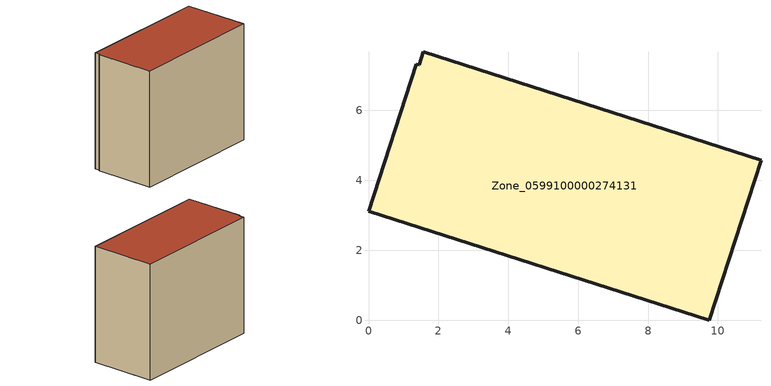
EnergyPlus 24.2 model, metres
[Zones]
Zone_0599100000274131
 floor ground (C_G): 1.56,7.67 11.23,4.57 9.75,0 0,3.11 1.36,7.33 1.45,7.3 z0
 wall outside (C_F): 9.75,0 11.23,4.57 1.56,7.67 1.45,7.3 1.36,7.33 0,3.11 9.75,0 z0:8.63
 roof outside (C_R): 11.23,4.57 1.56,7.67 1.45,7.3 1.36,7.33 0,3.11 9.75,0 z8.63
[BUILDING]
Pand.0599100000274131: North Axis=0; Terrain=City; Loads Convergence Tolerance Value=0.04; Temperature Convergence Tolerance Value=0.4; Solar Distribution=FullExterior; Maximum Number of Warmup Days=25; Minimum Number of Warmup Days=1
[Site:Location]
Rotterdam.The.Hague.AP_ZH_NLD Design_Conditions: Latitude=51.96; Longitude=4.45; Time Zone=1; Elevation=-4.5
[SITE:GROUNDTEMPERATURE:BUILDINGSURFACE]
18, 18, 18, 18, 18, 18, 18, 18, 18, 18, 18, 18
[MATERIAL] Thermal Absorptance=0.9; Solar Absorptance=0.7; Visible Absorptance=0.7
Name | Roughness | Thickness | Conductivity | Density | Specific Heat
G.TI.1975-1991 | MediumSmooth | 0.15 | 0.288461 | 540 | 1210
F.TI.1975-1991 | Rough | 0.3 | 0.230769 | 1920 | 840
R.TI.1975-1991 | MediumRough | 0.2 | 0.153846 | 1500 | 1000
[CONSTRUCTION]
C_G: G.TI.1975-1991
C_F: F.TI.1975-1991
C_R: R.TI.1975-1991
[ZONE]
Zone_0599100000274131: Type=1; Multiplier=1; Ceiling Height=Autocalculate; Volume=Autocalculate; Floor Area=autocalculate; Part of Total Floor Area=Yes
[ZONEINFILTRATION:DESIGNFLOWRATE]
Infil_Zone_0599100000274131: Zone or ZoneList or Space or SpaceList=Zone_0599100000274131; Schedule=AlwaysOn; Design Flow Rate Calculation Method=Flow/Area; Flow Rate per Floor Area=0.003; Constant Term Coefficient=1; Temperature Term Coefficient=0; Velocity Term Coefficient=0; Velocity Squared Term Coefficient=0
[HVACTEMPLATE:ZONE:IDEALLOADSAIRSYSTEM]
Zone_0599100000274131: Maximum Heating Supply Air Temperature=50; Minimum Cooling Supply Air Temperature=13; Maximum Heating Supply Air Humidity Ratio=0.0156; Minimum Cooling Supply Air Humidity Ratio=0.0077; Heating Limit=NoLimit; Cooling Limit=NoLimit; Dehumidification Control Type=ConstantSensibleHeatRatio; Cooling Sensible Heat Ratio=0.7; Dehumidification Setpoint=60; Humidification Control Type=None; Humidification Setpoint=30; Outdoor Air Method=None; Outdoor Air Flow Rate per Person=0.00944; Outdoor Air Flow Rate per Zone Floor Area=0; Outdoor Air Flow Rate per Zone=0; Demand Controlled Ventilation Type=None; Outdoor Air Economizer Type=NoEconomizer; Heat Recovery Type=None; Sensible Heat Recovery Effectiveness=0.7; Latent Heat Recovery Effectiveness=0.65
[ZONECONTROL:THERMOSTAT]
ThermostatControl_Zone_0599100000274131: Zone or ZoneList=Zone_0599100000274131; Control Type Schedule=DualSetpointControlType; Control 1=Thermostat_Zone_0599100000274131; Temperature Difference Between Cutout And Setpoint=0
[THERMOSTATSETPOINT:DUALSETPOINT]
Thermostat_Zone_0599100000274131: Heating Setpoint Temperature Schedule=HeatingSetpoint_Zone_0599100000274131; Cooling Setpoint Temperature Schedule=CoolingSetpoint_Zone_0599100000274131
[SCHEDULE:COMPACT]
HeatingSetpoint_Zone_0599100000274131: Through: 12/31, For: AllDays, Until: 24:00, 21
CoolingSetpoint_Zone_0599100000274131: Through: 12/31, For: AllDays, Until: 24:00, 24
DualSetpointControlType: Through: 12/31, For: AllDays, Until: 24:00, 4
AlwaysOn: Through: 12/31, For: AllDays, Until: 24:00, 1
